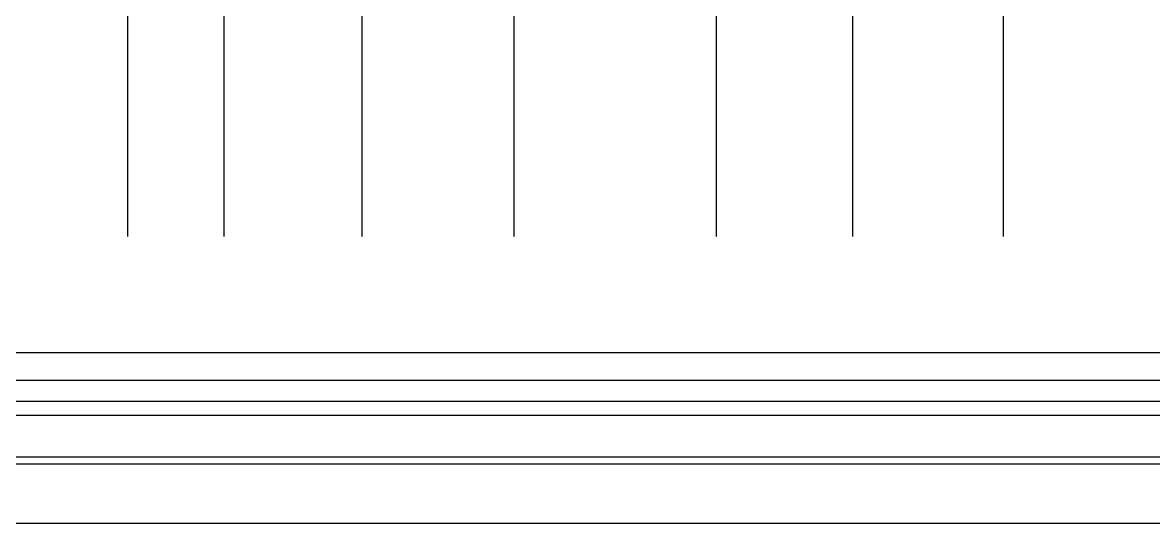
# Model space of a CAD drawing. Extents: x -430745 to 210250, y 0 to 148500.
# Drawn here: x 31540 to 112653, y 0 to 35933 of the extents above; entities that cross this region are included whole.
import ezdxf

# ---------------------------------------------------------------- set-up
doc = ezdxf.new("R2010")
doc.units = 0
doc.header["$LTSCALE"] = 250
doc.header["$MEASUREMENT"] = 0
doc.layers.add('A-CEN', color=1, linetype='CONTINUOUS')
doc.layers.add('A-DIM', color=7, linetype='CONTINUOUS')
doc.layers.add('NOPLOT', color=193, linetype='CONTINUOUS', plot=False)

# ---------------------------------------------------------------- blocks, each defined once
blk = doc.blocks.new('A-CEN-SOUTH2')
at = {"layer": 'A-CEN'}
for p, q in [((14007519, -438071.4), (14007519, -330738.1)), ((14014419, -438071.4, 0), (14014419, -330738.1)), ((14024319, -438071.4), (14024319, -330738.1)), ((14035219, -438071.4), (14035219, -330738.1)), ((14049719, -330738.1), (14049719, -438071.4)), ((14059519, -438071.4), (14059519, -330738.1)), ((14070319, -438071.4), (14070319, -330738.1))]:
    blk.add_line(p, q, dxfattribs=at)

msp = doc.modelspace()

# ---------------------------------------------------------------- linework, layer by layer
at = {"layer": 'NOPLOT'}
for points in [[(0, 148500), (210250, 148500), (210250, 0), (0, 0)], [(206000, 4250), (7750, 4250), (7750, 144250), (206000, 144250)], [(8250, 143750), (182250, 143750), (182250, 4750), (8250, 4750)], [(11250, 140750), (179250, 140750), (179250, 7750), (11250, 7750)], [(12250, 139750), (178250, 139750), (178250, 8750), (12250, 8750)], [(13750, 138250), (176750, 138250), (176750, 10250), (13750, 10250)], [(15750, 136250), (174750, 136250), (174750, 12250), (15750, 12250)]]:
    msp.add_lwpolyline(points, close=True, dxfattribs=at)

# ---------------------------------------------------------------- block references
at = {"layer": 'A-DIM'}
msp.add_blockref('A-CEN-SOUTH2', (-13968423.8, 458654.8), dxfattribs=at)

doc.saveas('drawing.dxf')
